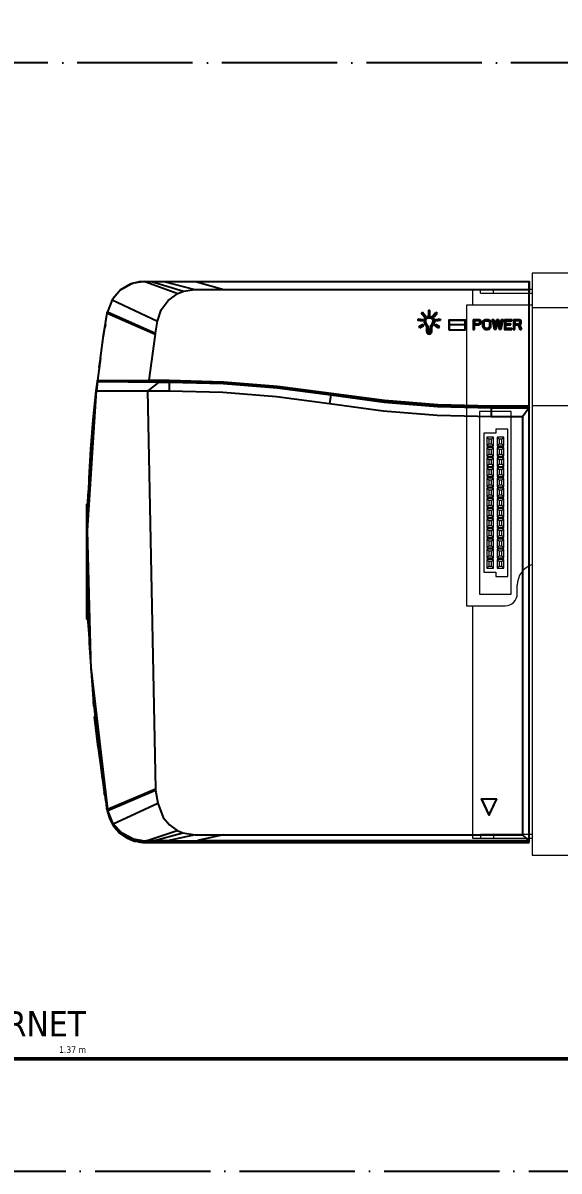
# Model space of a CAD drawing. Header units: millimetres. Extents: x 0 to 3780, y 0 to 2673.
# Drawn here: x 1212.2 to 1346, y 472 to 758.5 of the extents above; entities that cross this region are included whole.
import ezdxf
from ezdxf.enums import TextEntityAlignment as Align

# ---------------------------------------------------------------- set-up
doc = ezdxf.new("R2010")
doc.units = ezdxf.units.MM
doc.linetypes.add('EPL_DASHDOT', pattern=[1, 0.8, -0.1, 0, -0.1])
for name, color, linetype, lineweight in [('AM_0', 7, 'Continuous', 5), ('AM_4', 3, 'Continuous', 5), ('EPLAN102', 7, 'Continuous', 5), ('EPLAN307', 134, 'EPL_DASHDOT', 5), ('EPLAN400', 5, 'Continuous', 5), ('EPLAN500', 7, 'Continuous', 5), ('EPLAN501', 7, 'Continuous', 5), ('EPLAN502', 7, 'Continuous', 5), ('EPLAN503', 7, 'Continuous', 5), ('EPLAN504', 7, 'Continuous', 5), ('EPLAN700', 12, 'Continuous', 5), ('EPLAN710', 5, 'Continuous', 5), ('EPLAN714', 7, 'Continuous', 5)]:
    doc.layers.add(name, color=color, linetype=linetype, lineweight=lineweight)
doc.styles.add('Tahoma', font='')
doc.styles.get('Tahoma').set_extended_font_data('Tahoma')

# ---------------------------------------------------------------- blocks, each defined once
blk = doc.blocks.new('EPLSYM_LibrarySPECIAL_Symbol2_Variant0_Placement1_1')
at = {"layer": 'EPLAN307', "lineweight": 25, "ltscale": 36}
blk.add_lwpolyline([(0, -276.51), (638.05, -276.51), (638.05, 0), (0, 0)], close=True, dxfattribs=at)
at = {"layer": 'EPLAN400', "color": 5, "style": 'Tahoma'}
blk.add_attdef('88_20010', text='', height=2.26, dxfattribs=at).set_placement((-1.5, -0.95), align=Align.TOP_RIGHT)
at = {"layer": 'EPLAN500', "color": 7, "style": 'Tahoma'}
blk.add_attdef('88_20027', text='', height=1.63, dxfattribs=at).set_placement((-1.5, -4.58), align=Align.TOP_RIGHT)
at = {"layer": 'EPLAN501', "color": 7, "style": 'Tahoma'}
blk.add_attdef('88_20011', text='', height=18.06, dxfattribs=at).set_placement((-1.5, -13.26), align=Align.TOP_RIGHT)
at = {"layer": 'EPLAN502', "color": 7, "style": 'Tahoma'}
blk.add_attdef('88_20025', text='', height=1.63, dxfattribs=at).set_placement((-1.5, -12.68), align=Align.TOP_RIGHT)
at = {"layer": 'EPLAN503', "color": 7, "style": 'Tahoma'}
blk.add_attdef('88_20024', text='', height=1.63, dxfattribs=at).set_placement((-1.5, -15.38), align=Align.TOP_RIGHT)
at = {"layer": 'EPLAN504', "color": 7, "style": 'Tahoma'}
blk.add_attdef('88_20901[1]', text='', height=1.63, dxfattribs=at).set_placement((-1.5, -7.28), align=Align.TOP_RIGHT)
blk = doc.blocks.new('EPLSYM_LibrarySPECIAL_Symbol202_Variant0_Placement43_12')
at = {"layer": 'EPLAN700', "color": 3, "lineweight": 50, "ltscale": 36}
blk.add_lwpolyline([(0, 0), (0, -83.13), (-284.17, -83.13), (-284.17, 718.88), (-487.19, 718.88)], dxfattribs=at)
at = {"layer": 'EPLAN710', "color": 5, "style": 'Tahoma'}
blk.add_attdef('17_20010', text='', height=2.26, dxfattribs=at).set_placement((-1, 9.1), align=Align.BOTTOM_LEFT)
at = {"layer": 'EPLAN714', "color": 7, "style": 'Tahoma'}
for tag, height, p in [('17_20027', 6.32, (-1, 6.4)), ('17_20250', 1.63, (-1, 3.7)), ('17_20011', 1.63, (-1, 1))]:
    blk.add_attdef(tag, text='', height=height, dxfattribs=at).set_placement(p, align=Align.BOTTOM_RIGHT)

msp = doc.modelspace()

# ---------------------------------------------------------------- linework, layer by layer
at = {"layer": 'AM_0'}
for p, q in [((1349.23, 696.08), (1339.33, 696.08)), ((1339.33, 696.08), (1339.33, 550.8)), ((1324.43, 692.03), (1324.43, 688.02)), ((1324.43, 692.03), (1339.33, 692.03)), ((1326.43, 691.03), (1326.43, 692.03)), ((1326.43, 691.03), (1339.33, 691.03)), ((1339.33, 688.02), (1322.93, 688.02)), ((1322.93, 688.02), (1322.93, 613.03)), ((1349.23, 687.38), (1339.33, 687.38)), ((1339.33, 662.99), (1349.23, 662.99)), ((1334.09, 661.55), (1326.14, 661.55)), ((1326.14, 661.55), (1326.14, 615.96)), ((1334.09, 615.96), (1334.09, 661.55)), ((1327.27, 656.08), (1327.27, 621.43)), ((1330.27, 656.08), (1327.27, 656.08)), ((1333.19, 657.12), (1330.27, 657.12)), ((1330.27, 657.12), (1330.27, 656.08)), ((1333.19, 620.39), (1333.19, 657.12)), ((1328.52, 654.58), (1328.02, 655.08)), ((1328.02, 655.08), (1328.02, 652.92)), ((1329.67, 655.08), (1328.02, 655.08)), ((1328.52, 653.42), (1328.02, 652.92)), ((1328.52, 654.58), (1328.52, 653.42)), ((1329.18, 654.58), (1328.52, 654.58)), ((1328.52, 653.42), (1329.18, 653.42)), ((1329.18, 654.58), (1329.67, 655.08)), ((1329.18, 653.42), (1329.18, 654.58)), ((1329.18, 653.42), (1329.67, 652.92)), ((1329.67, 652.92), (1329.67, 655.08)), ((1332.21, 655.08), (1330.56, 655.08)), ((1330.56, 655.08), (1330.56, 652.92)), ((1331.06, 654.58), (1330.56, 655.08)), ((1331.06, 653.42), (1330.56, 652.92)), ((1331.72, 654.58), (1331.06, 654.58)), ((1331.06, 654.58), (1331.06, 653.42)), ((1331.06, 653.42), (1331.72, 653.42)), ((1331.72, 654.58), (1332.21, 655.08)), ((1331.72, 653.42), (1331.72, 654.58)), ((1331.72, 653.42), (1332.21, 652.92)), ((1332.21, 652.92), (1332.21, 655.08)), ((1328.02, 652.92), (1329.67, 652.92)), ((1328.02, 652.54), (1328.02, 650.38)), ((1329.67, 652.54), (1328.02, 652.54)), ((1328.52, 652.04), (1328.02, 652.54)), ((1328.52, 650.88), (1328.02, 650.38)), ((1328.02, 650.38), (1329.67, 650.38)), ((1328.52, 652.04), (1328.52, 650.88)), ((1329.18, 652.04), (1328.52, 652.04)), ((1328.52, 650.88), (1329.18, 650.88)), ((1329.18, 652.04), (1329.67, 652.54)), ((1329.18, 650.88), (1329.18, 652.04)), ((1329.18, 650.88), (1329.67, 650.38)), ((1329.67, 650.38), (1329.67, 652.54)), ((1330.56, 652.92), (1332.21, 652.92)), ((1330.56, 652.54), (1330.56, 650.38)), ((1332.21, 652.54), (1330.56, 652.54)), ((1331.06, 652.04), (1330.56, 652.54)), ((1331.06, 650.88), (1330.56, 650.38)), ((1330.56, 650.38), (1332.21, 650.38)), ((1331.06, 652.04), (1331.06, 650.88)), ((1331.72, 652.04), (1331.06, 652.04)), ((1331.06, 650.88), (1331.72, 650.88)), ((1331.72, 652.04), (1332.21, 652.54)), ((1331.72, 650.88), (1331.72, 652.04)), ((1331.72, 650.88), (1332.21, 650.38)), ((1332.21, 650.38), (1332.21, 652.54)), ((1328.02, 650), (1328.02, 647.84)), ((1329.67, 650), (1328.02, 650)), ((1328.52, 649.5), (1328.02, 650)), ((1328.52, 648.34), (1328.02, 647.84)), ((1328.02, 647.84), (1329.67, 647.84)), ((1328.02, 647.46), (1328.02, 645.3)), ((1329.67, 647.46), (1328.02, 647.46)), ((1328.52, 646.96), (1328.02, 647.46)), ((1328.52, 649.5), (1328.52, 648.34)), ((1329.18, 649.5), (1328.52, 649.5)), ((1328.52, 648.34), (1329.18, 648.34)), ((1329.18, 649.5), (1329.67, 650)), ((1329.18, 648.34), (1329.18, 649.5)), ((1329.18, 648.34), (1329.67, 647.84)), ((1329.18, 646.96), (1329.67, 647.46)), ((1329.67, 647.84), (1329.67, 650)), ((1329.67, 645.3), (1329.67, 647.46)), ((1331.06, 649.5), (1330.56, 650)), ((1330.56, 650), (1330.56, 647.84)), ((1332.21, 650), (1330.56, 650)), ((1331.06, 648.34), (1330.56, 647.84)), ((1330.56, 647.84), (1332.21, 647.84)), ((1332.21, 647.46), (1330.56, 647.46)), ((1330.56, 647.46), (1330.56, 645.3)), ((1331.06, 646.96), (1330.56, 647.46)), ((1331.06, 649.5), (1331.06, 648.34)), ((1331.72, 649.5), (1331.06, 649.5)), ((1331.06, 648.34), (1331.72, 648.34)), ((1331.72, 649.5), (1332.21, 650)), ((1331.72, 648.34), (1331.72, 649.5)), ((1331.72, 648.34), (1332.21, 647.84)), ((1331.72, 646.96), (1332.21, 647.46)), ((1332.21, 647.84), (1332.21, 650)), ((1332.21, 645.3), (1332.21, 647.46)), ((1328.52, 645.8), (1328.02, 645.3)), ((1328.02, 645.3), (1329.67, 645.3)), ((1328.52, 644.42), (1328.02, 644.92)), ((1328.02, 644.92), (1328.02, 642.76)), ((1329.67, 644.92), (1328.02, 644.92)), ((1328.52, 646.96), (1328.52, 645.8)), ((1329.18, 646.96), (1328.52, 646.96)), ((1328.52, 645.8), (1329.18, 645.8)), ((1329.18, 645.8), (1329.18, 646.96)), ((1329.18, 645.8), (1329.67, 645.3)), ((1329.18, 644.42), (1329.67, 644.92)), ((1329.67, 642.76), (1329.67, 644.92)), ((1331.06, 645.8), (1330.56, 645.3)), ((1330.56, 645.3), (1332.21, 645.3)), ((1330.56, 644.92), (1330.56, 642.76)), ((1332.21, 644.92), (1330.56, 644.92)), ((1331.06, 644.42), (1330.56, 644.92)), ((1331.72, 646.96), (1331.06, 646.96)), ((1331.06, 646.96), (1331.06, 645.8)), ((1331.06, 645.8), (1331.72, 645.8)), ((1331.72, 645.8), (1331.72, 646.96)), ((1331.72, 645.8), (1332.21, 645.3)), ((1331.72, 644.42), (1332.21, 644.92)), ((1332.21, 642.76), (1332.21, 644.92)), ((1328.52, 643.26), (1328.02, 642.76)), ((1328.02, 642.76), (1329.67, 642.76)), ((1328.02, 642.38), (1328.02, 640.22)), ((1329.67, 642.38), (1328.02, 642.38)), ((1328.52, 641.88), (1328.02, 642.38)), ((1328.52, 644.42), (1328.52, 643.26)), ((1329.18, 644.42), (1328.52, 644.42)), ((1328.52, 643.26), (1329.18, 643.26)), ((1328.52, 641.88), (1328.52, 640.72)), ((1329.18, 641.88), (1328.52, 641.88)), ((1329.18, 643.26), (1329.18, 644.42)), ((1329.18, 643.26), (1329.67, 642.76)), ((1329.18, 641.88), (1329.67, 642.38)), ((1329.18, 640.72), (1329.18, 641.88)), ((1329.67, 640.22), (1329.67, 642.38)), ((1331.06, 643.26), (1330.56, 642.76)), ((1330.56, 642.76), (1332.21, 642.76)), ((1332.21, 642.38), (1330.56, 642.38)), ((1330.56, 642.38), (1330.56, 640.22)), ((1331.06, 641.88), (1330.56, 642.38)), ((1331.06, 644.42), (1331.06, 643.26)), ((1331.72, 644.42), (1331.06, 644.42)), ((1331.06, 643.26), (1331.72, 643.26)), ((1331.72, 641.88), (1331.06, 641.88)), ((1331.06, 641.88), (1331.06, 640.72)), ((1331.72, 643.26), (1331.72, 644.42)), ((1331.72, 643.26), (1332.21, 642.76)), ((1331.72, 641.88), (1332.21, 642.38)), ((1331.72, 640.72), (1331.72, 641.88)), ((1332.21, 640.22), (1332.21, 642.38)), ((1328.52, 640.72), (1328.02, 640.22)), ((1328.02, 640.22), (1329.67, 640.22)), ((1329.67, 639.84), (1328.02, 639.84)), ((1328.02, 639.84), (1328.02, 637.68)), ((1328.52, 639.34), (1328.02, 639.84)), ((1328.52, 640.72), (1329.18, 640.72)), ((1329.18, 639.34), (1328.52, 639.34)), ((1328.52, 639.34), (1328.52, 638.18)), ((1329.18, 640.72), (1329.67, 640.22)), ((1329.18, 639.34), (1329.67, 639.84)), ((1329.18, 638.18), (1329.18, 639.34)), ((1329.67, 637.68), (1329.67, 639.84)), ((1331.06, 640.72), (1330.56, 640.22)), ((1330.56, 640.22), (1332.21, 640.22)), ((1331.06, 639.34), (1330.56, 639.84)), ((1330.56, 639.84), (1330.56, 637.68)), ((1332.21, 639.84), (1330.56, 639.84)), ((1331.06, 640.72), (1331.72, 640.72)), ((1331.06, 639.34), (1331.06, 638.18)), ((1331.72, 639.34), (1331.06, 639.34)), ((1331.72, 640.72), (1332.21, 640.22)), ((1331.72, 639.34), (1332.21, 639.84)), ((1331.72, 638.18), (1331.72, 639.34)), ((1332.21, 637.68), (1332.21, 639.84)), ((1328.52, 638.18), (1328.02, 637.68)), ((1328.02, 637.68), (1329.67, 637.68)), ((1328.52, 636.8), (1328.02, 637.3)), ((1328.02, 637.3), (1328.02, 635.14)), ((1329.67, 637.3), (1328.02, 637.3)), ((1328.52, 638.18), (1329.18, 638.18)), ((1328.52, 636.8), (1328.52, 635.64)), ((1329.18, 636.8), (1328.52, 636.8)), ((1329.18, 638.18), (1329.67, 637.68)), ((1329.18, 636.8), (1329.67, 637.3)), ((1329.18, 635.64), (1329.18, 636.8)), ((1329.67, 635.14), (1329.67, 637.3)), ((1331.06, 638.18), (1330.56, 637.68)), ((1330.56, 637.68), (1332.21, 637.68)), ((1332.21, 637.3), (1330.56, 637.3)), ((1330.56, 637.3), (1330.56, 635.14)), ((1331.06, 636.8), (1330.56, 637.3)), ((1331.06, 638.18), (1331.72, 638.18)), ((1331.72, 636.8), (1331.06, 636.8)), ((1331.06, 636.8), (1331.06, 635.64)), ((1331.72, 638.18), (1332.21, 637.68)), ((1331.72, 636.8), (1332.21, 637.3)), ((1331.72, 635.64), (1331.72, 636.8)), ((1332.21, 635.14), (1332.21, 637.3)), ((1328.52, 635.64), (1328.02, 635.14)), ((1328.02, 635.14), (1329.67, 635.14)), ((1328.02, 634.76), (1328.02, 632.6)), ((1329.67, 634.76), (1328.02, 634.76)), ((1328.52, 634.26), (1328.02, 634.76)), ((1328.52, 635.64), (1329.18, 635.64)), ((1328.52, 634.26), (1328.52, 633.1)), ((1329.18, 634.26), (1328.52, 634.26)), ((1329.18, 635.64), (1329.67, 635.14)), ((1329.18, 634.26), (1329.67, 634.76)), ((1329.18, 633.1), (1329.18, 634.26)), ((1329.67, 632.6), (1329.67, 634.76)), ((1331.06, 635.64), (1330.56, 635.14)), ((1330.56, 635.14), (1332.21, 635.14)), ((1330.56, 634.76), (1330.56, 632.6)), ((1332.21, 634.76), (1330.56, 634.76)), ((1331.06, 634.26), (1330.56, 634.76)), ((1331.06, 635.64), (1331.72, 635.64)), ((1331.06, 634.26), (1331.06, 633.1)), ((1331.72, 634.26), (1331.06, 634.26)), ((1331.72, 635.64), (1332.21, 635.14)), ((1331.72, 634.26), (1332.21, 634.76)), ((1331.72, 633.1), (1331.72, 634.26)), ((1332.21, 632.6), (1332.21, 634.76)), ((1328.52, 633.1), (1328.02, 632.6)), ((1328.02, 632.6), (1329.67, 632.6)), ((1329.67, 632.22), (1328.02, 632.22)), ((1328.02, 632.22), (1328.02, 630.06)), ((1328.52, 631.72), (1328.02, 632.22)), ((1328.52, 630.56), (1328.02, 630.06)), ((1328.52, 633.1), (1329.18, 633.1)), ((1329.18, 631.72), (1328.52, 631.72)), ((1328.52, 631.72), (1328.52, 630.56)), ((1328.52, 630.56), (1329.18, 630.56)), ((1329.18, 633.1), (1329.67, 632.6)), ((1329.18, 631.72), (1329.67, 632.22)), ((1329.18, 630.56), (1329.18, 631.72)), ((1329.18, 630.56), (1329.67, 630.06)), ((1329.67, 630.06), (1329.67, 632.22)), ((1331.06, 633.1), (1330.56, 632.6)), ((1330.56, 632.6), (1332.21, 632.6)), ((1332.21, 632.22), (1330.56, 632.22)), ((1330.56, 632.22), (1330.56, 630.06)), ((1331.06, 631.72), (1330.56, 632.22)), ((1331.06, 630.56), (1330.56, 630.06)), ((1331.06, 633.1), (1331.72, 633.1)), ((1331.72, 631.72), (1331.06, 631.72)), ((1331.06, 631.72), (1331.06, 630.56)), ((1331.06, 630.56), (1331.72, 630.56)), ((1331.72, 633.1), (1332.21, 632.6)), ((1331.72, 631.72), (1332.21, 632.22)), ((1331.72, 630.56), (1331.72, 631.72)), ((1331.72, 630.56), (1332.21, 630.06)), ((1332.21, 630.06), (1332.21, 632.22)), ((1328.02, 630.06), (1329.67, 630.06)), ((1328.52, 629.18), (1328.02, 629.68)), ((1328.02, 629.68), (1328.02, 627.52)), ((1329.67, 629.68), (1328.02, 629.68)), ((1328.52, 628.02), (1328.02, 627.52)), ((1328.02, 627.52), (1329.67, 627.52)), ((1329.18, 629.18), (1328.52, 629.18)), ((1328.52, 629.18), (1328.52, 628.02)), ((1328.52, 628.02), (1329.18, 628.02)), ((1329.18, 629.18), (1329.67, 629.68)), ((1329.18, 628.02), (1329.18, 629.18)), ((1329.18, 628.02), (1329.67, 627.52)), ((1329.67, 627.52), (1329.67, 629.68)), ((1330.56, 630.06), (1332.21, 630.06)), ((1332.21, 629.68), (1330.56, 629.68)), ((1330.56, 629.68), (1330.56, 627.52)), ((1331.06, 629.18), (1330.56, 629.68)), ((1331.06, 628.02), (1330.56, 627.52)), ((1330.56, 627.52), (1332.21, 627.52)), ((1331.72, 629.18), (1331.06, 629.18)), ((1331.06, 629.18), (1331.06, 628.02)), ((1331.06, 628.02), (1331.72, 628.02)), ((1331.72, 629.18), (1332.21, 629.68)), ((1331.72, 628.02), (1331.72, 629.18)), ((1331.72, 628.02), (1332.21, 627.52)), ((1332.21, 627.52), (1332.21, 629.68)), ((1329.67, 627.14), (1328.02, 627.14)), ((1328.02, 627.14), (1328.02, 624.98)), ((1328.52, 626.64), (1328.02, 627.14)), ((1328.52, 625.48), (1328.02, 624.98)), ((1328.02, 624.98), (1329.67, 624.98)), ((1328.02, 624.6), (1328.02, 622.44)), ((1329.67, 624.6), (1328.02, 624.6)), ((1328.52, 624.1), (1328.02, 624.6)), ((1329.18, 626.64), (1328.52, 626.64)), ((1328.52, 626.64), (1328.52, 625.48)), ((1328.52, 625.48), (1329.18, 625.48)), ((1329.18, 626.64), (1329.67, 627.14)), ((1329.18, 625.48), (1329.18, 626.64)), ((1329.18, 625.48), (1329.67, 624.98)), ((1329.18, 624.1), (1329.67, 624.6)), ((1329.67, 624.98), (1329.67, 627.14)), ((1329.67, 622.44), (1329.67, 624.6)), ((1332.21, 627.14), (1330.56, 627.14)), ((1330.56, 627.14), (1330.56, 624.98)), ((1331.06, 626.64), (1330.56, 627.14)), ((1331.06, 625.48), (1330.56, 624.98)), ((1330.56, 624.98), (1332.21, 624.98)), ((1332.21, 624.6), (1330.56, 624.6)), ((1330.56, 624.6), (1330.56, 622.44)), ((1331.06, 624.1), (1330.56, 624.6)), ((1331.72, 626.64), (1331.06, 626.64)), ((1331.06, 626.64), (1331.06, 625.48)), ((1331.06, 625.48), (1331.72, 625.48)), ((1331.72, 626.64), (1332.21, 627.14)), ((1331.72, 625.48), (1331.72, 626.64)), ((1331.72, 625.48), (1332.21, 624.98)), ((1331.72, 624.1), (1332.21, 624.6)), ((1332.21, 624.98), (1332.21, 627.14)), ((1332.21, 622.44), (1332.21, 624.6)), ((1328.52, 622.94), (1328.02, 622.44)), ((1328.02, 622.44), (1329.67, 622.44)), ((1328.52, 624.1), (1328.52, 622.94)), ((1329.18, 624.1), (1328.52, 624.1)), ((1328.52, 622.94), (1329.18, 622.94)), ((1329.18, 622.94), (1329.18, 624.1)), ((1329.18, 622.94), (1329.67, 622.44)), ((1331.06, 622.94), (1330.56, 622.44)), ((1330.56, 622.44), (1332.21, 622.44)), ((1331.72, 624.1), (1331.06, 624.1)), ((1331.06, 624.1), (1331.06, 622.94)), ((1331.06, 622.94), (1331.72, 622.94)), ((1331.72, 622.94), (1331.72, 624.1)), ((1331.72, 622.94), (1332.21, 622.44)), ((1327.27, 621.43), (1330.27, 621.43)), ((1330.27, 621.43), (1330.27, 620.39)), ((1330.27, 620.39), (1333.19, 620.39)), ((1326.14, 615.96), (1334.09, 615.96)), ((1335.58, 616.03), (1335.58, 618.2)), ((1322.93, 613.03), (1332.58, 613.03)), ((1324.43, 613.03), (1324.43, 555.03)), ((1326.43, 556.03), (1339.33, 556.03)), ((1326.43, 556.03), (1326.43, 555.03)), ((1324.43, 555.03), (1339.33, 555.03)), ((1339.33, 550.8), (1349.23, 550.8))]:
    msp.add_line(p, q, dxfattribs=at)
for centre, radius, start, end in [((1340.93, 618.2), 5.35, 107.4015, 180), ((1332.58, 616.03), 3, 270, 0)]:
    msp.add_arc(centre, radius, start, end, dxfattribs=at)
at = {"layer": 'AM_4'}
for p, q in [((1329.61, 691.03), (1329.61, 692.03)), ((1329.61, 556.03), (1329.61, 555.03))]:
    msp.add_line(p, q, dxfattribs=at)
at = {"layer": 'EPLAN102', "lineweight": 25, "ltscale": 36}
for p, q in [((1238.91, 693.19), (1239.13, 693.36)), ((1239.3, 693.43), (1239.37, 693.45)), ((1239.43, 693.47), (1239.51, 693.5)), ((1239.51, 693.5), (1239.56, 693.51)), ((1239.81, 693.59), (1241.05, 693.88)), ((1240.12, 693.66), (1240.59, 693.79)), ((1240.59, 693.79), (1240.88, 693.84)), ((1241.21, 693.89), (1241.55, 693.95)), ((1242.55, 694), (1338.59, 694)), ((1242.55, 694), (1250.83, 690.99)), ((1243.09, 694), (1243.59, 694)), ((1244.24, 694), (1252.28, 691.57)), ((1244.75, 694), (1245.07, 694)), ((1247.34, 694), (1255.1, 692)), ((1250.59, 694), (1251.59, 694)), ((1254.09, 694), (1255.09, 694)), ((1255.24, 694), (1262.34, 692)), ((1263.09, 694), (1264.09, 694)), ((1266.59, 694), (1276.59, 694)), ((1279.09, 694), (1289.09, 694)), ((1291.59, 694), (1301.59, 694)), ((1234.89, 690.12), (1236.55, 691.86)), ((1237.82, 692.6), (1238.26, 692.97)), ((1248.42, 689.26), (1250.83, 690.99)), ((1250.83, 690.99), (1252.28, 691.57)), ((1252.28, 691.57), (1255.1, 692)), ((1255.1, 692), (1338.59, 692)), ((1234.42, 689.42), (1234.89, 690.12)), ((1232.3, 680.46), (1233.18, 686.05)), ((1232.86, 684.1), (1232.97, 684.73)), ((1232.86, 684.1), (1232.97, 684.73)), ((1311.92, 686.28), (1312.65, 685.4)), ((1312.33, 684.37), (1312.67, 684.94)), ((1312.38, 685.17), (1312.65, 685.4)), ((1312.67, 684.94), (1313.26, 685.28)), ((1312.67, 684.27), (1312.92, 684.69)), ((1312.92, 684.69), (1313.35, 684.93)), ((1313.26, 685.28), (1313.93, 685.28)), ((1313.35, 684.93), (1313.84, 684.93)), ((1313.41, 686.82), (1313.77, 686.82)), ((1313.77, 685.68), (1313.77, 686.82)), ((1313.84, 684.93), (1314.27, 684.69)), ((1313.93, 685.28), (1314.52, 684.94)), ((1314.27, 684.69), (1314.52, 684.27)), ((1314.52, 684.94), (1314.86, 684.37)), ((1314.81, 685.17), (1315.55, 686.04)), ((1315.27, 686.28), (1315.55, 686.04)), ((1232.73, 683.24), (1232.86, 684.1)), ((1310.85, 684.67), (1311.97, 684.47)), ((1311.24, 682.43), (1312.23, 683)), ((1311.91, 684.11), (1311.97, 684.47)), ((1312.05, 683.32), (1312.23, 683)), ((1312.63, 683.1), (1312.8, 682.87)), ((1312.8, 682.87), (1312.9, 682.61)), ((1312.89, 683.35), (1313.11, 683.04)), ((1312.9, 682.61), (1312.93, 682.32)), ((1313.94, 682.69), (1314.08, 683.04)), ((1314.08, 683.04), (1314.3, 683.35)), ((1314.29, 682.61), (1314.39, 682.87)), ((1314.3, 683.35), (1314.53, 683.78)), ((1314.39, 682.87), (1314.56, 683.1)), ((1314.52, 684.27), (1314.53, 683.78)), ((1314.56, 683.1), (1314.88, 683.69)), ((1314.86, 684.37), (1314.88, 683.69)), ((1315.14, 683.32), (1316.13, 682.75)), ((1315.28, 684.11), (1316.4, 684.31)), ((1315.95, 682.43), (1316.13, 682.75)), ((1316.34, 684.67), (1316.4, 684.31)), ((1318.59, 681.87), (1318.59, 684.37)), ((1318.62, 683.24), (1322.57, 683.24)), ((1324.59, 684.49), (1325.84, 684.49)), ((1324.91, 684.22), (1325.9, 684.22)), ((1325.84, 684.49), (1326.11, 684.44)), ((1325.84, 683.11), (1326.11, 683.16)), ((1325.9, 684.22), (1326.05, 684.17)), ((1325.9, 683.43), (1326.05, 683.48)), ((1326.05, 684.17), (1326.16, 684.06)), ((1326.05, 683.48), (1326.16, 683.59)), ((1326.11, 684.44), (1326.31, 684.28)), ((1326.11, 683.16), (1326.31, 683.32)), ((1326.94, 683.64), (1326.99, 683.9)), ((1326.99, 683.9), (1327.09, 684.12)), ((1326.99, 682.58), (1327.09, 682.36)), ((1327.09, 684.12), (1327.3, 684.33)), ((1327.09, 682.36), (1327.3, 682.15)), ((1327.25, 683.64), (1327.3, 683.85)), ((1327.3, 684.33), (1327.51, 684.44)), ((1327.3, 683.85), (1327.41, 684.01)), ((1327.3, 682.63), (1327.41, 682.47)), ((1327.3, 682.15), (1327.51, 682.04)), ((1327.41, 684.01), (1327.56, 684.12)), ((1327.41, 682.47), (1327.56, 682.36)), ((1327.51, 684.44), (1327.77, 684.49)), ((1327.51, 682.04), (1327.77, 681.99)), ((1327.56, 684.12), (1327.77, 684.17)), ((1327.56, 682.36), (1327.77, 682.31)), ((1327.77, 684.49), (1328.19, 684.49)), ((1327.77, 684.17), (1328.19, 684.17)), ((1327.77, 682.31), (1328.19, 682.31)), ((1327.77, 681.99), (1328.19, 681.99)), ((1328.19, 684.49), (1328.45, 684.44)), ((1328.19, 684.17), (1328.4, 684.12)), ((1328.19, 682.31), (1328.4, 682.36)), ((1328.19, 681.99), (1328.45, 682.04)), ((1328.4, 684.12), (1328.55, 684.01)), ((1328.4, 682.36), (1328.55, 682.47)), ((1328.45, 684.44), (1328.66, 684.33)), ((1328.45, 682.04), (1328.66, 682.15)), ((1328.55, 684.01), (1328.66, 683.85)), ((1328.55, 682.47), (1328.66, 682.63)), ((1328.66, 684.33), (1328.87, 684.12)), ((1328.66, 683.85), (1328.71, 683.64)), ((1328.66, 682.63), (1328.71, 682.84)), ((1328.66, 682.15), (1328.87, 682.36)), ((1328.71, 682.84), (1328.71, 683.64)), ((1332.36, 684.49), (1334.23, 684.49)), ((1332.67, 684.17), (1334.23, 684.17)), ((1332.67, 683.16), (1334.02, 683.16)), ((1334.02, 683.16), (1334.02, 683.48)), ((1334.23, 684.17), (1334.23, 684.49)), ((1334.23, 681.99), (1334.23, 682.31)), ((1334.65, 684.49), (1335.9, 684.49)), ((1334.96, 684.22), (1335.95, 684.22)), ((1335.84, 683.11), (1336.26, 681.99)), ((1335.9, 684.49), (1336.16, 684.44)), ((1335.95, 684.22), (1336.11, 684.17)), ((1335.95, 683.43), (1336.11, 683.48)), ((1336.11, 684.17), (1336.21, 684.06)), ((1336.11, 683.48), (1336.21, 683.59)), ((1336.16, 684.44), (1336.37, 684.28)), ((1336.21, 684.06), (1336.26, 683.9)), ((1336.21, 683.59), (1336.26, 683.75)), ((1336.26, 683.75), (1336.26, 683.9)), ((1336.26, 681.99), (1336.63, 681.99)), ((1231.5, 674.86), (1232.3, 680.46)), ((1232.03, 678.54), (1232.29, 680.38)), ((1232.29, 680.38), (1232.3, 680.43)), ((1232.31, 680.53), (1232.44, 681.37)), ((1232.42, 681.22), (1232.46, 681.52)), ((1313.26, 680.91), (1313.59, 680.82)), ((1313.29, 681.72), (1313.89, 681.72)), ((1313.33, 681.33), (1313.44, 681.22)), ((1313.44, 681.22), (1313.59, 681.18)), ((1313.59, 680.82), (1313.92, 680.91)), ((1313.92, 680.91), (1314.17, 681.15)), ((1231.21, 672.52), (1231.48, 674.7)), ((1231.48, 674.7), (1231.49, 674.78)), ((1230.75, 668.98), (1246.07, 668.86)), ((1230.76, 669), (1230.79, 669.24)), ((1239.49, 669), (1248.68, 669)), ((1239.77, 669), (1239.84, 669)), ((1239.84, 669), (1244.34, 669)), ((1244.34, 669), (1244.42, 669)), ((1246.07, 668.86), (1248.68, 668.86)), ((1248.68, 669.31), (1262.22, 668.95)), ((1248.68, 669), (1248.68, 669.31)), ((1248.68, 669), (1262.2, 668.65)), ((1255.44, 668.83), (1262.2, 668.65)), ((1262.2, 668.65), (1275.69, 667.57)), ((1262.2, 668.51), (1275.67, 667.43)), ((1262.22, 668.95), (1275.72, 667.88)), ((1268.95, 668.11), (1275.69, 667.57)), ((1275.69, 667.57), (1289.1, 665.79)), ((1275.72, 667.88), (1289.14, 666.09)), ((1229.72, 659.42), (1230.46, 666.67)), ((1262.08, 666.31), (1275.44, 665.25)), ((1275.44, 665.25), (1288.72, 663.48)), ((1275.67, 667.43), (1289.07, 665.65)), ((1282.39, 666.68), (1289.09, 665.79)), ((1289.1, 665.79), (1302.37, 664.02)), ((1289.14, 666.09), (1302.4, 664.32)), ((1302.35, 663.88), (1315.7, 662.81)), ((1302.37, 664.02), (1309.04, 663.49)), ((1302.37, 664.02), (1315.71, 662.95)), ((1302.4, 664.32), (1315.73, 663.26)), ((1315.7, 662.81), (1329.09, 662.46)), ((1315.71, 662.95), (1322.4, 662.78)), ((1315.71, 662.95), (1329.1, 662.6)), ((1315.73, 663.26), (1329.09, 662.91)), ((1329.1, 662.6), (1334.59, 662.6)), ((1333.59, 662.84), (1338.59, 662.84)), ((1333.59, 662.8), (1333.59, 662.84)), ((1333.59, 662.8), (1334.59, 662.8)), ((1336.59, 662.8), (1338.59, 662.8)), ((1336.59, 662.78), (1338.59, 662.78)), ((1336.59, 662.6), (1338.59, 662.6)), ((1336.92, 660.26), (1338.45, 662.44)), ((1302.12, 661.69), (1315.59, 660.62)), ((1315.59, 660.62), (1329.09, 660.26)), ((1228.65, 644.3), (1228.65, 644.88)), ((1228.18, 630.97), (1228.65, 644.3)), ((1228.45, 640.35), (1228.56, 641.81)), ((1228.38, 638.8), (1228.39, 639)), ((1228.39, 639), (1228.53, 640.95)), ((1228.39, 639.04), (1228.45, 640.35)), ((1228, 636.76), (1228.07, 636.76)), ((1228.13, 629.33), (1228.33, 637.5)), ((1228.33, 637.5), (1228.35, 637.96)), ((1228.34, 635.6), (1228.35, 637.96)), ((1228.35, 637.96), (1228.36, 638.25)), ((1228.36, 638.25), (1228.38, 638.8)), ((1228.37, 638.6), (1228.38, 638.8)), ((1228.12, 628.5), (1228.13, 628.9)), ((1228.12, 626.06), (1228.12, 628.5)), ((1228.12, 619.5), (1228.12, 620.28)), ((1228.12, 619.5), (1228.18, 616.9)), ((1228.12, 619.5), (1228.22, 614.12)), ((1228, 613.67), (1228.07, 613.67)), ((1228.22, 614.12), (1228.25, 613.29)), ((1228.26, 612.92), (1228.26, 615.2)), ((1228.25, 613), (1228.26, 612.92)), ((1228.26, 612.92), (1228.46, 609.64)), ((1228.26, 612.9), (1228.39, 609)), ((1228.29, 611.93), (1228.33, 610.5)), ((1228.32, 610.97), (1228.33, 610.5)), ((1228, 609.71), (1228.07, 609.71)), ((1228.36, 609.75), (1228.38, 609.2)), ((1228.38, 609.2), (1228.39, 609)), ((1228.39, 609), (1228.58, 606.16)), ((1228.65, 604.3), (1228.65, 603.72)), ((1228.65, 603.72), (1229.66, 589.85)), ((1229.17, 596.96), (1233.26, 562.31)), ((1229.66, 589.85), (1231.16, 576.03)), ((1229.71, 589.34), (1229.81, 587.93)), ((1229.73, 589.18), (1229.81, 587.93)), ((1229.81, 587.95), (1229.81, 587.93)), ((1229.81, 587.93), (1229.87, 587.93)), ((1230.91, 577.75), (1231.92, 570.15)), ((1230.93, 577.65), (1230.94, 577.55)), ((1230.94, 577.55), (1231.27, 575.08)), ((1230.94, 577.55), (1230.98, 577.21)), ((1231.16, 576.03), (1233.18, 562.27)), ((1231.92, 570.15), (1233.08, 562.57)), ((1231.95, 569.94), (1231.98, 569.74)), ((1231.98, 569.74), (1232.39, 567.02)), ((1232.33, 567.46), (1232.43, 566.72)), ((1232.36, 567.24), (1232.46, 566.49)), ((1232.43, 566.72), (1232.46, 566.49)), ((1232.56, 565.86), (1232.69, 565)), ((1232.69, 565), (1232.83, 564.14)), ((1326.68, 564.9), (1326.74, 564.87)), ((1328.59, 560.88), (1330.45, 564.87)), ((1330.45, 564.87), (1330.51, 564.9)), ((1232.83, 564.14), (1233.07, 562.61)), ((1232.93, 563.51), (1232.96, 563.29)), ((1233.74, 559.96), (1234.71, 558.13)), ((1234.69, 558.65), (1234.89, 558.19)), ((1247.17, 560.24), (1248.72, 558.39)), ((1234.89, 558.19), (1236.91, 556.29)), ((1255.19, 555.85), (1336.92, 555.85)), ((1338.59, 555), (1338.59, 556.5)), ((1238.2, 555.06), (1238.26, 555.03)), ((1238.26, 555.03), (1239.72, 554.43)), ((1239.72, 554.43), (1240.03, 554.34)), ((1240.03, 554.34), (1240.26, 554.28)), ((1240.9, 554.14), (1242.09, 554.01)), ((1242.55, 554), (1338.59, 554)), ((1242.58, 554.41), (1242.89, 554.41)), ((1243.09, 554), (1243.23, 554)), ((1243.55, 554), (1244.49, 554)), ((1243.59, 554), (1244.09, 554)), ((1244.49, 554), (1251.59, 554)), ((1254.09, 554), (1264.09, 554)), ((1266.59, 554), (1276.59, 554)), ((1278.52, 554.3), (1278.52, 554)), ((1278.59, 554), (1278.59, 554.3)), ((1279.09, 554), (1289.09, 554)), ((1291.59, 554), (1301.59, 554)), ((1338.44, 554.44), (1338.45, 554.44)), ((1338.59, 554), (1338.59, 554.3))]:
    msp.add_line(p, q, dxfattribs=at)
for points in [[(1239.13, 693.36), (1236.55, 691.86), (1239.37, 693.45)], [(1238.26, 692.97), (1239.13, 693.36), (1239.3, 693.43)], [(1242.55, 694), (1239.37, 693.45), (1239.81, 693.59)], [(1241.55, 693.95), (1242.55, 694), (1241.05, 693.88)], [(1338.59, 563.09), (1338.59, 694), (1338.59, 691.5)], [(1236.55, 691.86), (1234.42, 689.42), (1245.72, 684.05)], [(1234.42, 689.42), (1233.24, 686.39), (1245.25, 681.11)], [(1245.2, 680.79), (1245.25, 681.11), (1245.72, 684.05), (1246.66, 686.87), (1248.42, 689.26)], [(1232.97, 684.73), (1233, 684.95), (1233.18, 686.05), (1233.18, 686.04)], [(1233.2, 686.16), (1233.18, 686.05), (1245.2, 680.79)], [(1233.2, 686.16), (1233.22, 686.28), (1233.24, 686.39)], [(1311.92, 686.28), (1311.64, 686.04), (1312.38, 685.17)], [(1313.41, 686.82), (1313.41, 685.68), (1313.77, 685.68)], [(1314.81, 685.17), (1314.54, 685.4), (1315.27, 686.28)], [(1232.46, 681.52), (1232.5, 681.75), (1232.59, 682.38)], [(1232.59, 682.38), (1232.73, 683.24), (1232.59, 682.38)], [(1310.85, 684.67), (1310.79, 684.31), (1311.91, 684.11)], [(1311.24, 682.43), (1311.06, 682.75), (1312.05, 683.32)], [(1312.33, 684.37), (1312.31, 683.69), (1312.63, 683.1)], [(1312.67, 684.27), (1312.66, 683.78), (1312.89, 683.35)], [(1312.93, 682.32), (1312.93, 681.48), (1313.02, 681.15), (1313.26, 680.91)], [(1313.11, 683.04), (1313.25, 682.69), (1313.29, 682.32)], [(1313.29, 682.32), (1313.29, 682.08), (1313.89, 682.08)], [(1313.89, 682.08), (1313.89, 682.32), (1313.94, 682.69)], [(1314.17, 681.15), (1314.25, 681.48), (1314.25, 682.32), (1314.29, 682.61)], [(1315.14, 683.32), (1314.96, 683), (1315.95, 682.43)], [(1315.28, 684.11), (1315.22, 684.47), (1316.34, 684.67)], [(1318.62, 684.34), (1318.59, 684.37), (1322.59, 684.37)], [(1318.62, 681.9), (1318.59, 681.87), (1322.59, 681.87)], [(1318.62, 684.34), (1322.57, 684.34), (1322.57, 681.9), (1322.59, 681.87), (1322.59, 684.37), (1322.57, 684.34)], [(1318.62, 684.34), (1318.62, 681.9), (1322.57, 681.9)], [(1324.59, 684.49), (1324.59, 681.99), (1324.91, 681.99)], [(1324.91, 684.22), (1324.91, 683.43), (1325.9, 683.43)], [(1324.91, 681.99), (1324.91, 683.11), (1325.84, 683.11)], [(1326.16, 683.59), (1326.21, 683.75), (1326.21, 683.9), (1326.16, 684.06)], [(1326.31, 683.32), (1326.47, 683.53), (1326.52, 683.69), (1326.52, 683.9), (1326.47, 684.06), (1326.31, 684.28)], [(1326.94, 683.64), (1326.94, 682.84), (1326.99, 682.58)], [(1327.25, 683.64), (1327.25, 682.84), (1327.3, 682.63)], [(1328.87, 682.36), (1328.97, 682.58), (1329.02, 682.84), (1329.02, 683.64), (1328.97, 683.9), (1328.87, 684.12)], [(1329.75, 684.49), (1330.06, 682.58), (1330.48, 684.49), (1330.9, 684.49), (1331.31, 682.58), (1331.63, 684.49), (1331.94, 684.49), (1331.52, 681.99), (1331.11, 681.99), (1330.69, 684.01), (1330.27, 681.99), (1329.86, 681.99), (1329.44, 684.49), (1329.75, 684.49)], [(1332.36, 684.49), (1332.36, 681.99), (1334.23, 681.99)], [(1332.67, 684.17), (1332.67, 683.48), (1334.02, 683.48)], [(1332.67, 683.16), (1332.67, 682.31), (1334.23, 682.31)], [(1334.65, 684.49), (1334.65, 681.99), (1334.96, 681.99)], [(1334.96, 684.22), (1334.96, 683.43), (1335.95, 683.43)], [(1334.96, 681.99), (1334.96, 683.11), (1335.84, 683.11)], [(1336.37, 683.32), (1336.16, 683.21), (1336.63, 681.99)], [(1336.37, 683.32), (1336.52, 683.53), (1336.57, 683.69), (1336.57, 683.9), (1336.52, 684.06), (1336.37, 684.28)], [(1245.2, 680.79), (1243.59, 669.31), (1248.68, 669.31)], [(1313.29, 681.72), (1313.29, 681.48), (1313.33, 681.33)], [(1313.59, 681.18), (1313.74, 681.22), (1313.85, 681.33)], [(1313.85, 681.33), (1313.89, 681.48), (1313.89, 681.72)], [(1231.5, 674.86), (1230.79, 669.24), (1243.59, 669.31)], [(1230.55, 666.66), (1230.46, 666.67), (1230.73, 669)], [(1230.75, 668.98), (1230.55, 666.66), (1243.24, 666.66)], [(1230.75, 668.98), (1230.73, 669), (1239.49, 669)], [(1246.07, 668.86), (1243.3, 666.66), (1248.68, 666.66)], [(1248.68, 669), (1248.68, 668.86), (1262.2, 668.51)], [(1248.68, 668.86), (1248.68, 666.66), (1262.08, 666.31)], [(1229.17, 596.96), (1228.26, 631.84), (1230.55, 666.66)], [(1243.3, 666.66), (1243.24, 666.66), (1245.22, 567.4)], [(1289.07, 665.65), (1288.72, 663.48), (1302.12, 661.69)], [(1289.1, 665.79), (1289.07, 665.65), (1302.35, 663.88)], [(1289.14, 666.09), (1289.09, 665.79), (1295.73, 664.9)], [(1329.09, 662.6), (1329.09, 662.91), (1338.59, 662.91)], [(1329.1, 662.6), (1329.09, 662.46), (1338.45, 662.46)], [(1329.09, 662.46), (1329.09, 660.26), (1336.92, 660.26)], [(1334.59, 662.84), (1334.59, 662.51), (1336.59, 662.51), (1336.59, 662.84)], [(1338.45, 662.44), (1338.45, 554.44), (1338.59, 554.3), (1338.59, 662.6), (1338.45, 662.46), (1338.45, 662.44)], [(1228.65, 644.88), (1229.11, 652.15), (1229.72, 659.42)], [(1336.92, 660.26), (1336.92, 555.85), (1338.44, 554.44)], [(1228.35, 637.97), (1228.35, 637.96), (1228.5, 640.08)], [(1228.07, 609.71), (1228.07, 638.29), (1228, 638.29), (1228, 609.71)], [(1228.18, 630.97), (1228.18, 617.63), (1228.65, 604.3)], [(1228.13, 629.33), (1228.11, 621.17), (1228.25, 613)], [(1228.36, 609.75), (1228.33, 610.5), (1228.34, 610.5)], [(1230.91, 577.75), (1230.06, 585.37), (1230.14, 585.37)], [(1233.26, 562.3), (1233.26, 562.31), (1245.22, 567.4)], [(1245.22, 567.4), (1245.27, 567.06), (1245.8, 563.81), (1247.17, 560.24)], [(1232.56, 565.86), (1232.46, 566.49), (1232.56, 565.86)], [(1234.69, 558.65), (1233.33, 561.95), (1245.27, 567.06)], [(1328.59, 560.8), (1326.68, 564.9), (1330.51, 564.9)], [(1328.59, 560.88), (1326.74, 564.87), (1330.45, 564.87)], [(1328.59, 560.88), (1328.59, 560.8), (1330.51, 564.9)], [(1232.83, 564.14), (1232.83, 564.14), (1232.93, 563.51)], [(1232.93, 563.51), (1232.96, 563.29), (1233.05, 562.74)], [(1233.1, 562.44), (1233.08, 562.57), (1233.13, 562.57)], [(1233.13, 562.28), (1233.1, 562.44), (1233.15, 562.44)], [(1233.13, 562.28), (1233.15, 562.11), (1233.18, 561.95), (1233.74, 559.96)], [(1234.69, 558.65), (1233.18, 562.27), (1233.27, 562.29)], [(1233.26, 562.3), (1233.27, 562.29), (1233.29, 562.18), (1233.31, 562.06), (1233.33, 561.95)], [(1236.91, 556.29), (1234.69, 558.65), (1245.8, 563.81)], [(1234.89, 557.88), (1236.06, 556.56), (1234.71, 558.13), (1234.89, 557.88)], [(1236.21, 556.43), (1236.06, 556.56), (1236.61, 556.56)], [(1238.1, 555.11), (1236.21, 556.43), (1236.76, 556.43)], [(1238.27, 555.33), (1239.79, 554.82), (1236.91, 556.29), (1238.27, 555.33)], [(1244.67, 554.42), (1242.89, 554.41), (1250.67, 556.99)], [(1248.27, 554.43), (1244.67, 554.42), (1252.09, 556.37)], [(1255.19, 555.85), (1248.27, 554.43), (1255.85, 554.44)], [(1248.72, 558.39), (1250.67, 556.99), (1252.09, 556.37), (1255.19, 555.85)], [(1262.16, 555.85), (1255.85, 554.44), (1338.44, 554.44)], [(1239.72, 554.43), (1238.1, 555.11), (1240.26, 554.28)], [(1242.57, 554.3), (1239.79, 554.82), (1242.58, 554.41), (1242.57, 554.3), (1338.59, 554.3)], [(1240.9, 554.14), (1240.26, 554.28), (1242.55, 554)], [(1242.09, 554.01), (1242.55, 554), (1242.55, 554.3)]]:
    msp.add_lwpolyline(points, dxfattribs=at)

# ---------------------------------------------------------------- block references
ref = msp.add_blockref('EPLSYM_LibrarySPECIAL_Symbol202_Variant0_Placement43_12', (1370.99, 583.13))
ref.add_attrib('17_20250', '1.37 m', dxfattribs={"layer": 'EPLAN714', "color": 7, "height": 1.625, "style": 'Tahoma'}).set_placement((1227.9, 500.99), align=Align.BOTTOM_RIGHT)
ref.add_attrib('17_20027', 'ETHERNET', dxfattribs={"layer": 'EPLAN714', "color": 7, "height": 6.321, "style": 'Tahoma'}).set_placement((1227.9, 503.69), align=Align.BOTTOM_RIGHT)
msp.add_blockref('EPLSYM_LibrarySPECIAL_Symbol2_Variant0_Placement1_1', (1157.95, 748.51))

doc.saveas('drawing.dxf')
